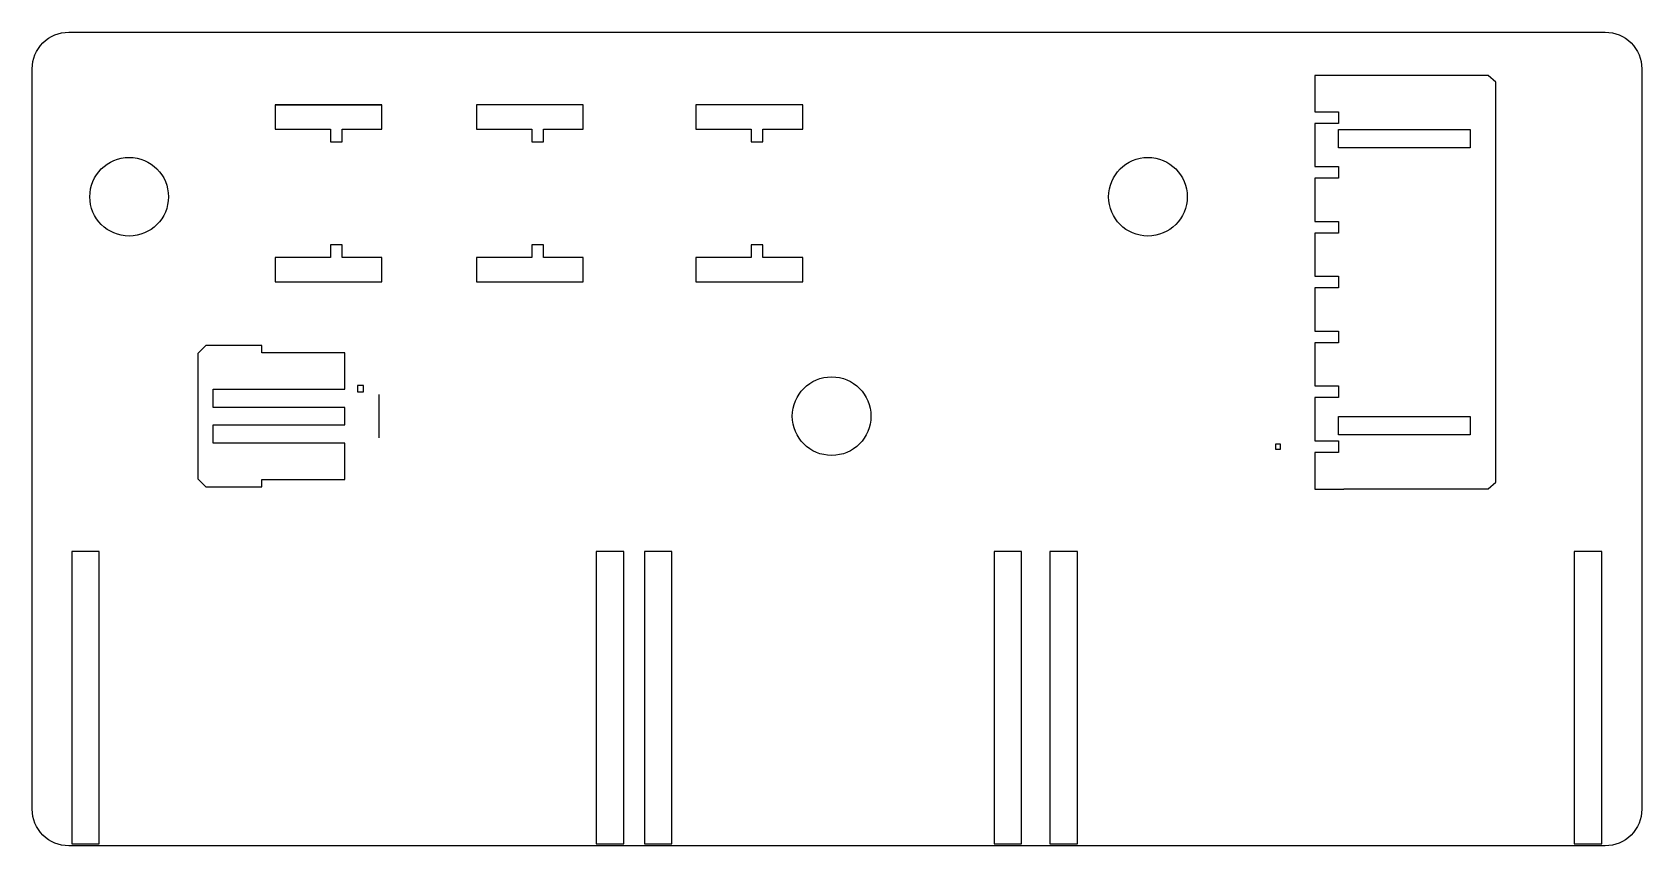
# Model space of a CAD drawing. Header units: millimetres. Extents: x -44 to 44, y -37.5 to 7.
import ezdxf

# ---------------------------------------------------------------- set-up
doc = ezdxf.new("R2010")
doc.units = ezdxf.units.MM
doc.layers.get('0').update_dxf_attribs({"linetype": 'CONTINUOUS'})

msp = doc.modelspace()

# ---------------------------------------------------------------- linework, layer by layer
for p, q in [((-30.718, 3.022), (-24.876, 3.022)), ((-25.05, -12.82), (-25.05, -15.18))]:
    msp.add_line(p, q)
msp.add_lwpolyline([(-42, -37.5, -0.414214), (-44, -35.5), (-44, 5, -0.414214), (-42, 7), (42, 7, -0.414214), (44, 5), (44, -35.5, -0.414214), (42, -37.5)], format="xyb", close=True)
for points in [[(26.116, -12.349), (26.786, -12.349), (27.416, -12.349), (27.416, -12.989), (26.786, -12.989), (26.116, -12.989), (26.116, -15.349), (26.786, -15.349), (27.426, -15.349), (27.426, -15.989), (26.786, -15.989), (26.116, -15.989), (26.116, -17.994), (27.716, -17.994), (27.716, -17.974), (35.592, -17.974), (36.026, -17.61), (36.026, 4.271), (35.592, 4.636), (27.716, 4.636), (26.116, 4.636), (26.116, 2.651), (26.786, 2.651), (27.426, 2.651), (27.426, 2.011), (26.786, 2.011), (26.116, 2.011), (26.116, -0.349), (26.786, -0.349), (27.416, -0.349), (27.416, -0.989), (26.786, -0.989), (26.116, -0.989), (26.116, -3.349), (26.786, -3.349), (27.416, -3.349), (27.416, -3.989), (26.786, -3.989), (26.116, -3.989), (26.116, -6.349), (26.786, -6.349), (27.416, -6.349), (27.416, -6.989), (26.786, -6.989), (26.116, -6.989), (26.116, -9.349), (26.786, -9.349), (27.416, -9.349), (27.416, -9.989), (26.786, -9.989), (26.116, -9.989)], [(-24.876, 1.701), (-24.876, 3.022), (-30.718, 3.022), (-30.718, 1.701), (-27.686, 1.701), (-27.686, 1.005), (-27.046, 1.005), (-27.046, 1.701)], [(-13.876, 1.701), (-13.876, 3.022), (-19.718, 3.022), (-19.718, 1.701), (-16.686, 1.701), (-16.686, 1.005), (-16.046, 1.005), (-16.046, 1.701)], [(-1.876, 1.701), (-1.876, 3.022), (-7.718, 3.022), (-7.718, 1.701), (-4.686, 1.701), (-4.686, 1.005), (-4.046, 1.005), (-4.046, 1.701)], [(34.616, 1.681), (34.616, 0.681), (27.416, 0.681), (27.416, 1.681)], [(-30.718, -5.331), (-30.718, -6.651), (-24.876, -6.651), (-24.876, -5.331), (-27.046, -5.331), (-27.046, -4.635), (-27.686, -4.635), (-27.686, -5.331)], [(-19.718, -5.331), (-19.718, -6.651), (-13.876, -6.651), (-13.876, -5.331), (-16.046, -5.331), (-16.046, -4.635), (-16.686, -4.635), (-16.686, -5.331)], [(-7.718, -5.331), (-7.718, -6.651), (-1.876, -6.651), (-1.876, -5.331), (-4.046, -5.331), (-4.046, -4.635), (-4.686, -4.635), (-4.686, -5.331)], [(-26.9, -14.475), (-26.9, -13.525), (-34.1, -13.525), (-34.1, -12.525), (-26.9, -12.525), (-26.9, -10.535), (-31.45, -10.535), (-31.45, -10.135), (-34.51, -10.135), (-34.95, -10.575), (-34.95, -17.425), (-34.51, -17.865), (-31.45, -17.865), (-31.45, -17.465), (-26.9, -17.465), (-26.9, -15.475), (-34.1, -15.475), (-34.1, -14.475)], [(-26.22, -12.67), (-25.88, -12.67), (-25.88, -12.33), (-26.22, -12.33)], [(27.416, -15.019), (27.416, -14.019), (34.616, -14.019), (34.616, -15.019)], [(24.246, -15.529), (23.966, -15.529), (23.966, -15.809), (24.246, -15.809)], [(-40.33, -21.4), (-41.83, -21.4), (-41.83, -37.4), (-40.33, -37.4)], [(-11.66, -21.4), (-13.16, -21.4), (-13.16, -37.4), (-11.66, -37.4)], [(-9.03, -21.4), (-10.53, -21.4), (-10.53, -37.4), (-9.03, -37.4)], [(10.085, -21.4), (8.585, -21.4), (8.585, -37.4), (10.085, -37.4)], [(13.14, -21.4), (11.64, -21.4), (11.64, -37.4), (13.14, -37.4)], [(41.81, -21.4), (40.31, -21.4), (40.31, -37.4), (41.81, -37.4)]]:
    msp.add_lwpolyline(points, close=True)
for centre in [(-38.7, -2), (17, -2), (-0.292, -14)]:
    msp.add_circle(centre, 2.15)

doc.saveas('drawing.dxf')
